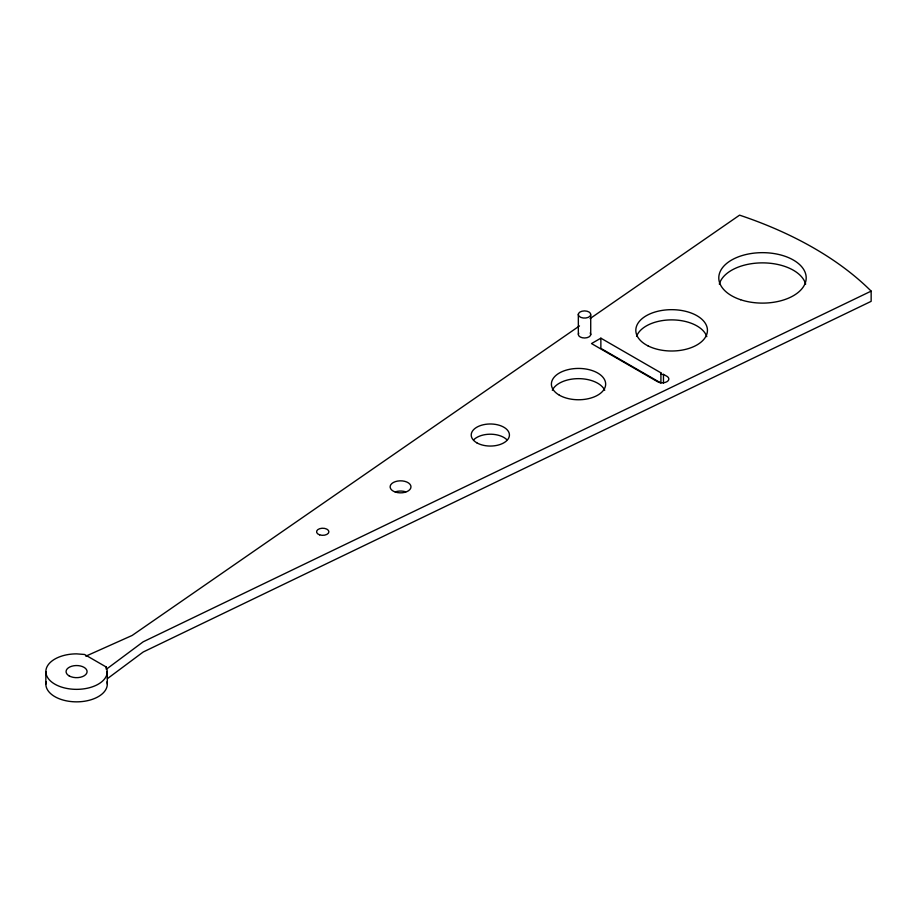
<?xml version="1.0" encoding="UTF-8"?>
<svg xmlns="http://www.w3.org/2000/svg" width="917" height="917" viewBox="0 0 917 917"><rect width="100%" height="100%" fill="white"/><g stroke="black" fill="none" stroke-linecap="round" stroke-linejoin="round"><path stroke-width="1.38" d="M107.381 678.683L143.178 652.021L871.15 301.338L871.15 291.125A361.08 208.468 0 0 0 739.572 215.151L590.067 318.6M579.475 325.925L132.151 635.447L85.82 656.182M600.864 338.167L591.511 343.566L657.81 381.839A6.625 3.828 0 0 0 666.923 381.701A6.625 3.828 0 0 0 667.163 376.44L663.472 374.377A2.017 1.169 0 0 1 661.317 374.09A2.017 1.169 0 0 1 660.916 372.829L600.864 338.167L600.864 348.38L660.916 383.042L660.916 372.829M871.15 291.125L143.178 641.808L106.257 669.307L106.257 667.026L84.524 654.474L76.581 653.867A30.731 17.744 0 0 0 45.85 671.611L45.85 684.105M106.257 667.026L107.3 671.611L107.3 684.105M663.472 374.377L663.472 383.317M590.72 314.863A6.224 3.588 0 0 1 580.885 317.408A6.224 3.588 0 0 1 581.974 311.218A6.224 3.588 0 0 1 590.72 314.863L590.72 334.774M578.34 314.13L578.34 334.052M107.266 671.45L107.266 673.731M107.3 671.611A30.731 17.744 0 0 1 76.581 689.355A30.731 17.744 0 0 1 45.85 671.611M719.329 284.155A43.707 25.229 0 0 1 762.486 262.87A43.707 25.229 0 0 1 805.653 284.155M473.78 439.724A19.097 11.027 0 0 1 506.86 439.724M590.204 332.94A6.224 3.588 0 0 1 584.714 337.995A6.224 3.588 0 0 1 578.707 333.135M107.037 681.789A30.731 17.744 0 0 1 76.581 701.849A30.731 17.744 0 0 1 46.114 681.789M552.309 390.252A27.143 15.669 0 0 1 578.524 378.641A27.143 15.669 0 0 1 604.739 390.252M636.57 336.401A35.809 20.667 0 0 1 671.852 319.884A35.809 20.667 0 0 1 706.801 336.642M395.353 491.844A10.408 6.006 0 0 1 405.772 491.844M319.643 534.863A6.178 3.565 0 0 0 328.894 531.78A6.178 3.565 0 0 0 319.643 528.696A6.178 3.565 0 0 0 319.643 534.863M740.638 299.733A43.707 25.229 0 0 0 806.192 277.885A43.707 25.229 0 0 0 740.638 256.038A43.707 25.229 0 0 0 740.638 299.733M69.153 675.898A10.511 6.064 0 0 0 86.725 673.181A10.511 6.064 0 0 0 73.853 665.753A10.511 6.064 0 0 0 69.153 675.898M559.336 395.17A27.143 15.669 0 0 0 604.739 388.155A27.143 15.669 0 0 0 571.497 368.966A27.143 15.669 0 0 0 559.336 395.17M476.817 442.819A19.097 11.027 0 0 0 508.775 437.879A19.097 11.027 0 0 0 485.38 424.365A19.097 11.027 0 0 0 476.817 442.819M395.353 492.051A10.408 6.006 0 0 0 410.976 486.847A10.408 6.006 0 0 0 395.353 481.631A10.408 6.006 0 0 0 395.353 492.051M647.872 345.801A35.809 20.667 0 0 0 706.709 334.499A35.809 20.667 0 0 0 660.332 310.725A35.809 20.667 0 0 0 647.872 345.801"/></g></svg>
